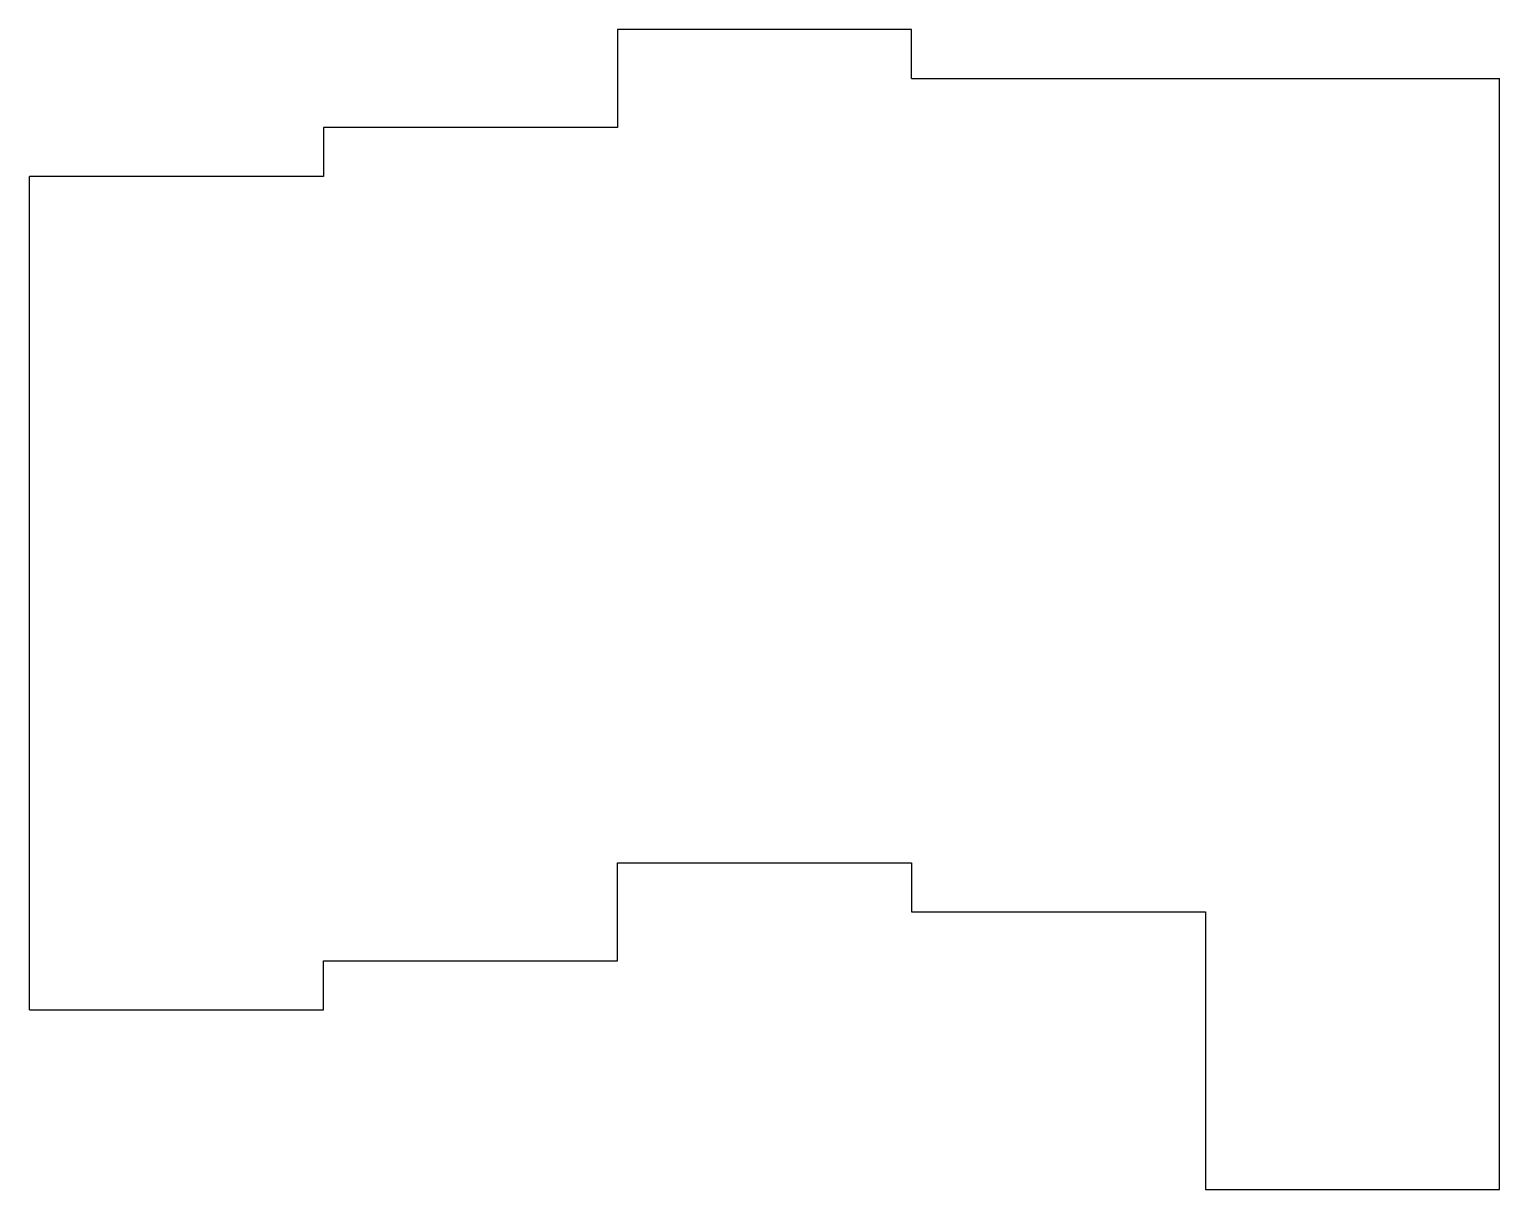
# Model space of a CAD drawing. Header units: millimetres. Extents: x -9 to 81, y -19.5 to 51.5.
import ezdxf

# ---------------------------------------------------------------- set-up
doc = ezdxf.new("R2010")
doc.units = ezdxf.units.MM

msp = doc.modelspace()

# ---------------------------------------------------------------- linework, layer by layer
for p, q in [((45, 51.5), (27, 51.5)), ((27, 51.5), (27, 45.5)), ((45, 48.5), (45, 51.5)), ((45, 48.5), (81, 48.5)), ((81, -19.5), (81, 48.5)), ((27, 45.5), (9, 45.5)), ((9, 45.5), (9, 42.5)), ((-9, -8.5), (-9, 42.5)), ((9, 42.5), (-9, 42.5)), ((27, -5.5), (27, 0.5)), ((27, 0.5), (45, 0.5)), ((45, 0.5), (45, -2.5)), ((45, -2.5), (63, -2.5)), ((63, -2.5), (63, -19.5)), ((9, -8.5), (9, -5.5)), ((9, -5.5), (27, -5.5)), ((-9, -8.5), (9, -8.5)), ((63, -19.5), (81, -19.5))]:
    msp.add_line(p, q)

doc.saveas('drawing.dxf')
